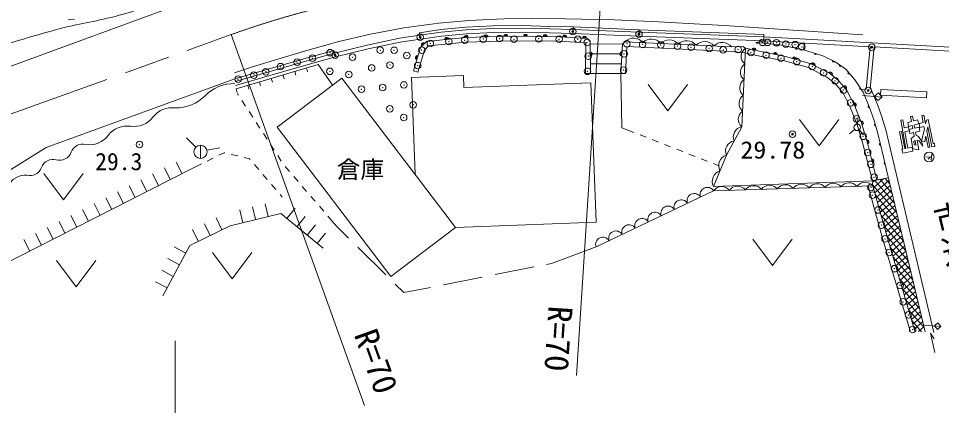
# Model space of a CAD drawing. Units: millimetres, scale not verified. Extents: x 40000 to 680000, y 20000 to 380000.
# Drawn here: x 176376 to 246676, y 263345 to 292816 of the extents above; entities that cross this region are included whole.
import ezdxf
from ezdxf.enums import TextEntityAlignment as Align

# ---------------------------------------------------------------- set-up
doc = ezdxf.new("R2010")
doc.units = ezdxf.units.MM
doc.header["$LTSCALE"] = 1000
doc.header["$PDMODE"] = 32
doc.header["$PDSIZE"] = 500
doc.linetypes.add('CHAIN', pattern=[18.5, 12, -1.5, 3.5, -1.5])
for name, color, linetype, lineweight in [('M-BGD', 7, 'Continuous', 13), ('M-BMK', 2, 'CHAIN', 13), ('M-STR-HTXT', 7, 'Continuous', 13), ('M-WORK', 1, 'Continuous', 13)]:
    doc.layers.add(name, color=color, linetype=linetype, lineweight=lineweight)
doc.layers.add('M-BMK-HTXT', color=7, linetype='Continuous')
doc.styles.add('@ＭＳ ゴシック', font='')
doc.styles.add('ＭＳ ゴシック', font='')
doc.styles.get('@ＭＳ ゴシック').set_extended_font_data('@MS Gothic')
doc.styles.get('ＭＳ ゴシック').set_extended_font_data('MS Gothic')

msp = doc.modelspace()

# ---------------------------------------------------------------- linework, layer by layer
at = {"layer": 'M-BGD'}
for p, q in [((220809, 295572), (218866, 265635)), ((205719, 292110), (208402, 292463)), ((208402, 292463), (210672, 292671)), ((210672, 292671), (213352, 292789)), ((213352, 292789), (215420, 292813)), ((215420, 292813), (218011, 292786)), ((218011, 292786), (221773, 292704)), ((221773, 292704), (225129, 292551)), ((225129, 292551), (230122, 292275)), ((203188, 291629), (205719, 292110)), ((218597, 291669), (218612, 292169)), ((223641, 291761), (218609, 291969)), ((223650, 291961), (218618, 292169)), ((223629, 291461), (223648, 291961)), ((233144, 291407), (223641, 291761)), ((233151, 291606), (223648, 291961)), ((230122, 292275), (240680, 291559)), ((192579, 291585), (202735, 263357)), ((197987, 290278), (200787, 291063)), ((200787, 291063), (203188, 291629)), ((206991, 291239), (206917, 291733)), ((206987, 290594), (207452, 291061)), ((207452, 291061), (210393, 291373)), ((210393, 291373), (213880, 291465)), ((213880, 291465), (217588, 291428)), ((217588, 291428), (219721, 291300)), ((223629, 291461), (218597, 291669)), ((219924, 291068), (219721, 291300)), ((219924, 291068), (219942, 288618)), ((222369, 290888), (222587, 291049)), ((222587, 291049), (230681, 290659)), ((233132, 291107), (223630, 291461)), ((232522, 290974), (233240, 291101)), ((233130, 291107), (233144, 291407)), ((241248, 290667), (233130, 291107)), ((233144, 291407), (233151, 291606)), ((256084, 290164), (233146, 291406)), ((200398, 290368), (198118, 289741)), ((200527, 289884), (200398, 290368)), ((206452, 288835), (206987, 290594)), ((222369, 290888), (219925, 290869)), ((222247, 288635), (222369, 290888)), ((231540, 290692), (230681, 290659)), ((231742, 290554), (231471, 284559)), ((231540, 290692), (231742, 290554)), ((231742, 290554), (233045, 290275)), ((233124, 290937), (232522, 290974)), ((234492, 290771), (233124, 290937)), ((236168, 290429), (234492, 290771)), ((236168, 290429), (236242, 290938)), ((237646, 289982), (236168, 290429)), ((241248, 290667), (240926, 287425)), ((241548, 290651), (241230, 287457)), ((248775, 290259), (241548, 290651)), ((194267, 289156), (197987, 290278)), ((198118, 289741), (195386, 288955)), ((200451, 290175), (198171, 289548)), ((200530, 289885), (198250, 289259)), ((222329, 290135), (219931, 290118)), ((233045, 290275), (234805, 289919)), ((234805, 289919), (236662, 289400)), ((238569, 289510), (237646, 289982)), ((194267, 289156), (192817, 288673)), ((195379, 288954), (192865, 288215)), ((199203, 289309), (192944, 287465)), ((198308, 289045), (198393, 288758)), ((199203, 289309), (200289, 287734)), ((222287, 289374), (219936, 289357)), ((236662, 289400), (238139, 288654)), ((238569, 289510), (239377, 288963)), ((240086, 288121), (239377, 288963)), ((195626, 288255), (195711, 287968)), ((196520, 288519), (196605, 288231)), ((197414, 288782), (197499, 288494)), ((206788, 288732), (206452, 288835)), ((222247, 288635), (219566, 288616)), ((222596, 288616), (222247, 288635)), ((222247, 288635), (222319, 284501)), ((238139, 288654), (238835, 288089)), ((193838, 287729), (193923, 287441)), ((194732, 287992), (194817, 287704)), ((224326, 287796), (225826, 285796)), ((225826, 285796), (227326, 287796)), ((238835, 288089), (239472, 287329)), ((240581, 287389), (240086, 288121)), ((192944, 287465), (193029, 287178)), ((239472, 287329), (240017, 286269)), ((240581, 287389), (240926, 287425)), ((240581, 287389), (240701, 287215)), ((240650, 286950), (242145, 286834)), ((241230, 287457), (241302, 287465)), ((241872, 287154), (241553, 286880)), ((241553, 286880), (241826, 286561)), ((241826, 286561), (242145, 286834)), ((242145, 286834), (241872, 287154)), ((242059, 287420), (242032, 286971)), ((242032, 286971), (245521, 286772)), ((245547, 287220), (242059, 287420)), ((245547, 287220), (245521, 286772)), ((240017, 286269), (240571, 284854)), ((245332, 285449), (245186, 285416)), ((245458, 284789), (245332, 285449)), ((235866, 285112), (237366, 283112)), ((237366, 283112), (238866, 285112)), ((240303, 285275), (240265, 284776)), ((240571, 284854), (241054, 283253)), ((243732, 285099), (243585, 285068)), ((243585, 285068), (243960, 282920)), ((243732, 285099), (243838, 284491)), ((244098, 284894), (244385, 284972)), ((244098, 284894), (244167, 284591)), ((244461, 285376), (244315, 285342)), ((244315, 285342), (244385, 284972)), ((244461, 285376), (244531, 285011)), ((244531, 285011), (244859, 285099)), ((244589, 284704), (244928, 284796)), ((244928, 284796), (244859, 285099)), ((245284, 284899), (244966, 284822)), ((245027, 284517), (244966, 284822)), ((245284, 284899), (245186, 285416)), ((245523, 285083), (245458, 284789)), ((245669, 285119), (245523, 285083)), ((245669, 285119), (246049, 283290)), ((231471, 284559), (230293, 282415)), ((240056, 284364), (239676, 284039)), ((240408, 284337), (240733, 283957)), ((243627, 284212), (243481, 284178)), ((243481, 284178), (243733, 282871)), ((243627, 284212), (243880, 282905)), ((244161, 284557), (243838, 284491)), ((244212, 284249), (243891, 284184)), ((243891, 284184), (244107, 282951)), ((244212, 284249), (244161, 284557)), ((244444, 284665), (244167, 284591)), ((244488, 284434), (244206, 284368)), ((244206, 284368), (244267, 284062)), ((244546, 284128), (244267, 284062)), ((244444, 284665), (244488, 284434)), ((244598, 283857), (244546, 284128)), ((244589, 284704), (244634, 284469)), ((244967, 284547), (244634, 284469)), ((245027, 284242), (244692, 284163)), ((244692, 284163), (244740, 283913)), ((245027, 284242), (244967, 284547)), ((245336, 284592), (245027, 284517)), ((245163, 283461), (245373, 284406)), ((245336, 284591), (245373, 284406)), ((245564, 284228), (245633, 284554)), ((245564, 284228), (245794, 283019)), ((245948, 283038), (245633, 284554)), ((244365, 283685), (244598, 283857)), ((244494, 282895), (244365, 283685)), ((244556, 283447), (244661, 283524)), ((244596, 283196), (244556, 283447)), ((244661, 283524), (244728, 283174)), ((244908, 283853), (244740, 283913)), ((244965, 283500), (244808, 283556)), ((244948, 282820), (244808, 283556)), ((244908, 283853), (245159, 283488)), ((244965, 283500), (245250, 283086)), ((245159, 283488), (245250, 283086)), ((245393, 283419), (245163, 283461)), ((245393, 283419), (245484, 283847)), ((245484, 283847), (245647, 282985)), ((241054, 283253), (241750, 280510)), ((243733, 282871), (243664, 282857)), ((243717, 282550), (243664, 282857)), ((244499, 282715), (243717, 282550)), ((243960, 282920), (243880, 282905)), ((244445, 283022), (244107, 282951)), ((244445, 283022), (244499, 282715)), ((244948, 282820), (244494, 282895)), ((244728, 283174), (244596, 283196)), ((245647, 282985), (245794, 283019)), ((246165, 283071), (245948, 283038)), ((246049, 283290), (246131, 283305)), ((246131, 283305), (246165, 283071)), ((230293, 282416), (229304, 280021)), ((245914, 282249), (245459, 282284)), ((245718, 282154), (245647, 282109)), ((245805, 282256), (245718, 282154)), ((245932, 282475), (245897, 282023)), ((241435, 280444), (242619, 280693)), ((241487, 279922), (242290, 280624)), ((242899, 279520), (241990, 280560)), ((242724, 280252), (242382, 280643)), ((241435, 280444), (229304, 280021)), ((229314, 279692), (241447, 280068)), ((241424, 280150), (241435, 280444)), ((241424, 280150), (242500, 276273)), ((243248, 278056), (241427, 280141)), ((241431, 280338), (241589, 280476)), ((241591, 279548), (242668, 280489)), ((243073, 278788), (241597, 280478)), ((241695, 279174), (242759, 280104)), ((243422, 277324), (241643, 279361)), ((241799, 278800), (242851, 279719)), ((241903, 278426), (242943, 279335)), ((243597, 276592), (241860, 278581)), ((242006, 278052), (243035, 278950)), ((242110, 277678), (243126, 278566)), ((243772, 275860), (242076, 277802)), ((242214, 277304), (243218, 278181)), ((242318, 276930), (243310, 277796)), ((243946, 275129), (242292, 277022)), ((242422, 276556), (243402, 277412)), ((242527, 276183), (243493, 277027)), ((242636, 275814), (243585, 276643)), ((232309, 276020), (233809, 274020)), ((233809, 274020), (235309, 276020)), ((242500, 276273), (244650, 269003)), ((244121, 274397), (242509, 276241)), ((242745, 275444), (243677, 276258)), ((242854, 275075), (243768, 275874)), ((244295, 273665), (242747, 275437)), ((242964, 274706), (243860, 275489)), ((243073, 274336), (243952, 275104)), ((244470, 272933), (242985, 274633)), ((243182, 273967), (244044, 274720)), ((243291, 273598), (244136, 274335)), ((244645, 272201), (243223, 273828)), ((243400, 273228), (244227, 273951)), ((243510, 272859), (244319, 273566)), ((244819, 271469), (243461, 273024)), ((243619, 272490), (244411, 273181)), ((243728, 272120), (244502, 272797)), ((244994, 270737), (243699, 272220)), ((243837, 271751), (244594, 272412)), ((245168, 270006), (243937, 271416)), ((243947, 271382), (244686, 272028)), ((244056, 271012), (244778, 271643)), ((244165, 270643), (244869, 271258)), ((244274, 270274), (244961, 270874)), ((245343, 269274), (244174, 270611)), ((244383, 269904), (245053, 270489)), ((244493, 269535), (245145, 270105)), ((245144, 268969), (244412, 269807)), ((244602, 269166), (245236, 269720)), ((244926, 268984), (245328, 269335)), ((245387, 269469), (246633, 269372)), ((246405, 269638), (246139, 269411)), ((246139, 269411), (246367, 269145)), ((246367, 269145), (246633, 269372)), ((246633, 269372), (246405, 269638)), ((245845, 268851), (246121, 268433)), ((246170, 267386), (245845, 268851))]:
    msp.add_line(p, q, dxfattribs=at)
for points in [[(218612, 292169), (216839, 292215), (214720, 292275), (212534, 292245), (210455, 292147), (208541, 291977), (206917, 291733)], [(218607, 291969), (216833, 292015), (214719, 292074), (212540, 292045), (210468, 291948), (208565, 291779), (206947, 291535)], [(218599, 291669), (216825, 291715), (214716, 291774), (212549, 291745), (210489, 291648), (208601, 291481), (206991, 291239)], [(206947, 291536), (205403, 291308), (202936, 290791), (200455, 290176)], [(206991, 291239), (205455, 291013), (203003, 290499), (200527, 289884)], [(206788, 288732), (207296, 290409), (207611, 290726), (210415, 291023), (213883, 291115), (217576, 291078), (219554, 290960), (219574, 290937), (219566, 288616)], [(222596, 288616), (222709, 290691), (230655, 290308), (231708, 290206)], [(231669, 290212), (232974, 289932), (234722, 289578), (236535, 289072), (237946, 288358), (238589, 287837), (239178, 287134), (239697, 286124), (240240, 284738), (240716, 283159), (241406, 280442)], [(192886, 288013), (195434, 288760), (198173, 289549)], [(192918, 287710), (195518, 288472), (198256, 289260)], [(245420, 268951), (242718, 280328), (242038, 283209), (241806, 284171), (241519, 285117), (241189, 286043), (240701, 287215)], [(246099, 268905), (243351, 280478), (242670, 283360), (242434, 284342), (242137, 285321), (241795, 286277), (241302, 287465)], [(241087, 280056), (242163, 276177), (244278, 269028)]]:
    msp.add_lwpolyline(points, dxfattribs=at)
for centre, radius in [((218603, 291820), 75), ((218603, 291820), 37.5), ((206969, 291387), 75), ((206969, 291387), 37.5), ((223635, 291612), 75), ((223635, 291612), 37.5), ((241369, 290636), 75), ((241369, 290636), 37.5), ((200491, 290031), 75), ((200491, 290031), 37.5), ((241081, 287337), 75), ((241081, 287337), 37.5), ((240245, 284527), 250), ((235321, 284008), 75), ((235321, 284008), 37.5), ((245728, 282264), 375)]:
    msp.add_circle(centre, radius, dxfattribs=at)
for centre, radius, start, end in [((208992, 291225), 150, 6.05673, 186.05673), ((208992, 291225), 75, 6.05673, 186.05673), ((210484, 291376), 150, 1.49743, 181.49743), ((210484, 291376), 75, 1.49743, 181.49743), ((211984, 291415), 150, 1.49743, 181.49743), ((211984, 291415), 75, 1.49743, 181.49743), ((213483, 291454), 150, 1.49743, 181.49743), ((213483, 291454), 75, 1.49743, 181.49743), ((214983, 291454), 150, 359.43733, 179.43733), ((214983, 291454), 75, 359.43733, 179.43733), ((216483, 291439), 150, 359.43733, 179.43733), ((216483, 291439), 75, 359.43733, 179.43733), ((217982, 291405), 150, 356.57323, 176.57323), ((217982, 291405), 75, 356.57323, 176.57323), ((219479, 291315), 150, 356.57323, 176.57323), ((219479, 291315), 75, 356.57323, 176.57323), ((223232, 290407), 910, 39.32783, 135.14983), ((224581, 290342), 910, 39.32783, 135.14983), ((225930, 290277), 910, 39.32783, 135.14983), ((227279, 290212), 910, 39.32783, 135.14983), ((228628, 290147), 910, 39.32783, 135.14983), ((207219, 290828), 150, 45.15263, 225.15263), ((207219, 290828), 75, 45.15263, 225.15263), ((229977, 290082), 910, 39.32783, 135.14983), ((232165, 289934), 750, 124.29043, 230.53533), ((232394, 290415), 150, 347.90983, 167.90983), ((232394, 290415), 75, 347.90983, 167.90983), ((232656, 290966), 75, 176.45643, 356.45643), ((234148, 290813), 75, 173.08293, 353.08293), ((235622, 290541), 75, 168.48383, 348.48383), ((206757, 289836), 150, 73.09953, 253.09953), ((206757, 289836), 75, 73.09953, 253.09953), ((219931, 290118), 150, 270.43013, 90.43013), ((219931, 290118), 75, 270.43013, 90.43013), ((222328, 290133), 150, 86.88503, 266.88503), ((222328, 290133), 75, 86.88503, 266.88503), ((234006, 290081), 150, 348.57123, 168.57123), ((234006, 290081), 75, 348.57123, 168.57123), ((235464, 289735), 150, 344.37063, 164.37063), ((235464, 289735), 75, 344.37063, 164.37063), ((237070, 290156), 75, 163.15363, 343.15363), ((232111, 288735), 750, 124.29043, 230.53533), ((236891, 289284), 150, 333.20143, 153.20143), ((236891, 289284), 75, 333.20143, 153.20143), ((238446, 289573), 75, 152.92473, 332.92473), ((238973, 289236), 75, 145.87233, 325.87233), ((238218, 288590), 150, 320.92213, 140.92213), ((238218, 288590), 75, 320.92213, 140.92213), ((239626, 288668), 75, 130.14163, 310.14163), ((232057, 287536), 750, 124.29043, 230.53533), ((239288, 287548), 150, 309.97333, 129.97333), ((239288, 287548), 75, 309.97333, 129.97333), ((240526, 287471), 75, 124.07163, 304.07163), ((232002, 286337), 750, 124.29043, 230.53533), ((240025, 286248), 150, 291.40323, 111.40323), ((240025, 286248), 75, 291.40323, 111.40323), ((241158, 286116), 75, 112.57093, 292.57093), ((231948, 285138), 750, 124.29043, 230.53533), ((240572, 284852), 150, 286.79773, 106.79773), ((240572, 284852), 75, 286.79773, 106.79773), ((241646, 284698), 75, 106.87573, 286.87573), ((231591, 283795), 773, 98.95333, 203.49133), ((231002, 282723), 773, 98.95333, 203.49133), ((241005, 283416), 150, 286.79773, 106.79773), ((241005, 283416), 75, 286.79773, 106.79773), ((242029, 283248), 75, 103.56213, 283.56213), ((230553, 281608), 849, 107.85803, 207.27443), ((241381, 281964), 150, 284.22433, 104.22433), ((241381, 281964), 75, 284.22433, 104.22433), ((230059, 280410), 849, 107.85803, 207.27443), ((242373, 281788), 75, 103.27743, 283.27743), ((229935, 279247), 764, 39.16943, 144.38123), ((231149, 279285), 764, 39.16943, 144.38123), ((232362, 279322), 764, 39.16943, 144.38123), ((233575, 279360), 764, 39.16943, 144.38123), ((234788, 279398), 764, 39.16943, 144.38123), ((236002, 279435), 764, 39.16943, 144.38123), ((237215, 279473), 764, 39.16943, 144.38123), ((238428, 279510), 764, 39.16943, 144.38123), ((239641, 279548), 764, 39.16943, 144.38123), ((240855, 279586), 764, 39.16943, 144.38123)]:
    msp.add_arc(centre, radius, start, end, dxfattribs=at)
for p in [(218603, 291820), (223635, 291612), (206969, 291387), (207743, 290902), (209155, 291055), (210367, 291159), (211775, 291246), (213025, 291281), (214116, 291240), (216001, 291269), (217552, 291236), (218975, 291236), (219678, 290984), (222711, 290889), (223912, 290840), (225293, 290808), (233033, 290996), (233430, 290998), (234112, 290968), (234821, 290869), (235524, 290825), (200102, 290211), (203932, 290400), (204984, 290393), (207091, 290406), (222502, 290116), (226565, 290709), (227600, 290629), (228976, 290537), (230053, 290424), (231186, 290455), (232166, 290230), (236040, 290653), (241369, 290636), (197598, 289492), (198764, 289793), (200491, 290031), (201810, 289862), (205956, 289992), (219773, 289948), (233310, 290022), (234452, 289785), (235652, 289529), (195224, 288762), (196331, 289149), (200097, 288792), (203276, 289047), (204671, 289264), (206781, 289226), (219705, 288793), (222466, 288884), (236828, 289155), (193108, 288192), (194307, 288507), (201533, 288555), (237698, 288671), (238574, 288067), (202498, 287427), (204112, 287553), (205732, 287753), (239203, 287364), (241081, 287337), (204664, 285931), (206443, 286244), (239753, 286399), (205716, 285273), (240194, 285175), (235321, 284008), (240701, 283841), (241052, 282609), (241294, 281712), (241545, 280726), (241294, 279954), (241418, 279354), (241844, 278235), (242111, 277081), (242372, 276036), (242680, 275003), (243088, 273765), (243525, 272489), (243754, 271237), (244158, 270243), (244476, 269132)]:
    msp.add_point(p, dxfattribs=at)
at = {"layer": 'M-BMK'}
msp.add_line((171819, 284116), (192579, 291585), dxfattribs=at)
msp.add_arc((216276, 225719), 70000, 86.28727, 109.78721, dxfattribs=at)
at = {"layer": 'M-STR-HTXT'}
msp.add_line((188323, 268269), (188323, 243195), dxfattribs=at)
at = {"layer": 'M-WORK'}
for p, q in [((167702, 286234), (192132, 295177)), ((180158, 292737), (180372, 292701)), ((180372, 292701), (180646, 292773)), ((196085, 284532), (201003, 288277)), ((201003, 288277), (209661, 276905)), ((210272, 288473), (206306, 288326)), ((206306, 288326), (206578, 280954)), ((210306, 287569), (210272, 288473)), ((178479, 282992), (192865, 288215)), ((219976, 287927), (210306, 287569)), ((220369, 277302), (219976, 287927)), ((193127, 286982), (193068, 287073)), ((193672, 286144), (193399, 286563)), ((194216, 285305), (193944, 285725)), ((194761, 284467), (194489, 284886)), ((195306, 283628), (195034, 284048)), ((204744, 273161), (196085, 284532)), ((222319, 284501), (223250, 284136)), ((189885, 283014), (189178, 283721)), ((223716, 283954), (224181, 283771)), ((224647, 283589), (225112, 283406)), ((166654, 275619), (178479, 282992)), ((190244, 282165), (190244, 283165)), ((190726, 282798), (191712, 282967)), ((195851, 282790), (195579, 283209)), ((225578, 283224), (226043, 283041)), ((226509, 282859), (226974, 282676)), ((190754, 281959), (191201, 282182)), ((191649, 282405), (192037, 282598)), ((192037, 282598), (192102, 282582)), ((192587, 282463), (193073, 282345)), ((193559, 282226), (193982, 282123)), ((193982, 282123), (194024, 282074)), ((196396, 281951), (196124, 282371)), ((227440, 282494), (227905, 282311)), ((228371, 282129), (228836, 281946)), ((189411, 281290), (167751, 270281)), ((187941, 280543), (187488, 281434)), ((188833, 280996), (188380, 281887)), ((189411, 281290), (190306, 281736)), ((194349, 281694), (194674, 281314)), ((197019, 281171), (196694, 281551)), ((229302, 281764), (229704, 281606)), ((178303, 281007), (179803, 279007)), ((179803, 279007), (181303, 281007)), ((186159, 279637), (185705, 280528)), ((187050, 280090), (186597, 280981)), ((194999, 280934), (195324, 280554)), ((197669, 280412), (197344, 280791)), ((185267, 279183), (184814, 280075)), ((195649, 280174), (195973, 279794)), ((198320, 279652), (197995, 280032)), ((183484, 278277), (183031, 279169)), ((184376, 278730), (183923, 279622)), ((196298, 279414), (196463, 279221)), ((198970, 278893), (198645, 279272)), ((229314, 279692), (220365, 275419)), ((182593, 277824), (182140, 278716)), ((194432, 277498), (194199, 278470)), ((195404, 277731), (195172, 278703)), ((199621, 278133), (199296, 278513)), ((180810, 276918), (180357, 277810)), ((181701, 277371), (181248, 278263)), ((193459, 277265), (193226, 278238)), ((196807, 277588), (197441, 278361)), ((197580, 276954), (198215, 277727)), ((200597, 276994), (199946, 277753)), ((179918, 276465), (179465, 277356)), ((190973, 276288), (190534, 277187)), ((191872, 276727), (191433, 277625)), ((198353, 276319), (198988, 277092)), ((201511, 276093), (200597, 276994)), ((209661, 276905), (220369, 277302)), ((178135, 275559), (177682, 276450)), ((179027, 276012), (178574, 276903)), ((190075, 275849), (189636, 276748)), ((199126, 275685), (199761, 276458)), ((209661, 276905), (204744, 273161)), ((177244, 275106), (176791, 275997)), ((189118, 274942), (188237, 275416)), ((191150, 274993), (192650, 272993)), ((192650, 272993), (194150, 274993)), ((204361, 273287), (202223, 275392)), ((220365, 275419), (216975, 274162)), ((179262, 274389), (180762, 272389)), ((180762, 272389), (182262, 274389)), ((188644, 274061), (187763, 274535)), ((188170, 273181), (187289, 273655)), ((215617, 273894), (212674, 273312)), ((216975, 274162), (216598, 274088)), ((187696, 272300), (186815, 272774)), ((211693, 273118), (208750, 272536)), ((205729, 271939), (205073, 272585)), ((207769, 272342), (205729, 271939))]:
    msp.add_line(p, q, dxfattribs=at)
msp.add_lwpolyline([(199577, 275315), (196356, 277958), (192507, 277037), (189439, 275539), (187374, 271703)], dxfattribs=at)
msp.add_circle((190244, 282665), 500, dxfattribs=at)
for centre, radius, start, end in [((192805, 284747), 3116, 89.26242, 135.4747), ((188362, 289117), 3116, 269.26242, 315.4747), ((188063, 284201), 1819, 81.82768, 142.61987), ((185172, 286409), 1819, 261.82768, 322.61987), ((184655, 282808), 1819, 81.82768, 142.61987), ((181765, 285017), 1819, 261.82768, 322.61987), ((179509, 282943), 926, 254.29942, 340.49706), ((181255, 282324), 926, 74.29942, 160.49706), ((179007, 281159), 926, 74.29942, 160.49706), ((177260, 281778), 926, 254.29942, 340.49706), ((176912, 279450), 1440, 86.11401, 154.66449), ((228840, 279406), 554, 31.07596, 199.97595), ((227846, 278931), 554, 31.07596, 199.97595), ((225857, 277982), 554, 31.07596, 199.97595), ((226852, 278457), 554, 31.07596, 199.97595), ((224863, 277507), 554, 31.07596, 199.97595), ((222874, 276557), 554, 31.07596, 199.97595), ((223869, 277032), 554, 31.07596, 199.97595), ((221880, 276083), 554, 31.07596, 199.97595), ((220886, 275608), 554, 31.07596, 199.97595)]:
    msp.add_arc(centre, radius, start, end, dxfattribs=at)
for points, knots in [([(203975, 304020), (203161, 304816), (202854, 305092), (202024, 305628), (201052, 306255), (200419, 306471), (199323, 306840), (198035, 307274), (197272, 307511), (195913, 307531), (194173, 307557), (193152, 307394), (191520, 306792), (190175, 306295), (189448, 305918), (188231, 305160), (185485, 303450), (183887, 302526), (181474, 300372), (180265, 299293), (179654, 298613), (178574, 297405), (177324, 296006), (176677, 295175), (175447, 293758), (174911, 293141), (174698, 292705), (174066, 292189), (173446, 291682), (173069, 291417), (172344, 291079), (171588, 290727), (171120, 290637), (170328, 290376), (168843, 289888), (168330, 289773), (166478, 289286)], [0, 0, 0, 0, 1, 1, 1, 2, 2, 2, 3, 3, 3, 4, 4, 4, 5, 5, 5, 6, 6, 6, 7, 7, 7, 8, 8, 8, 9, 9, 9, 10, 10, 10, 11, 11, 11, 12, 12, 12, 12]), ([(192033, 295436), (190864, 295105), (190566, 295017), (189628, 294744), (187442, 294109), (186244, 293662), (184047, 293063), (182307, 292589), (181292, 292487), (179544, 292040), (177635, 291552), (176592, 291182), (174697, 290643), (171623, 289768), (170646, 289507), (166810, 288458)], [0, 0, 0, 0, 1, 1, 1, 2, 2, 2, 3, 3, 3, 4, 4, 4, 5, 5, 5, 5])]:
    msp.add_open_spline(points, degree=3, knots=knots, dxfattribs=at)
msp.add_point((185591, 283218), dxfattribs=at)

# ---------------------------------------------------------------- texts
at = {"layer": 'M-BGD', "style": 'ＭＳ ゴシック', "width": 1.1}
msp.add_text('29.78', height=1320, dxfattribs=at).set_placement((233826, 281753), align=Align.BOTTOM_CENTER)
at = {"layer": 'M-BGD', "style": 'ＭＳ ゴシック'}
msp.add_text('倉庫', height=1320, dxfattribs=at).set_placement((202424, 280267), align=Align.BOTTOM_CENTER)
for rotation, p in [(266.287, (216047, 268525)), (289.787, (202237, 266218))]:
    msp.add_text('R=70', height=1833, rotation=rotation, dxfattribs=at).set_placement(p, align=Align.BOTTOM_CENTER)
at = {"layer": 'M-BMK-HTXT', "style": '@ＭＳ ゴシック'}
msp.add_text('市道黄波戸口芽刈黄波戸線', height=1833, rotation=283.277, dxfattribs=at).set_placement((250482, 264272), align=Align.MIDDLE_CENTER)
at = {"layer": 'M-WORK', "style": 'ＭＳ ゴシック'}
msp.add_text('29.3', height=1320, dxfattribs=at).set_placement((182221, 281924), align=Align.MIDDLE_LEFT)

doc.saveas('drawing.dxf')
